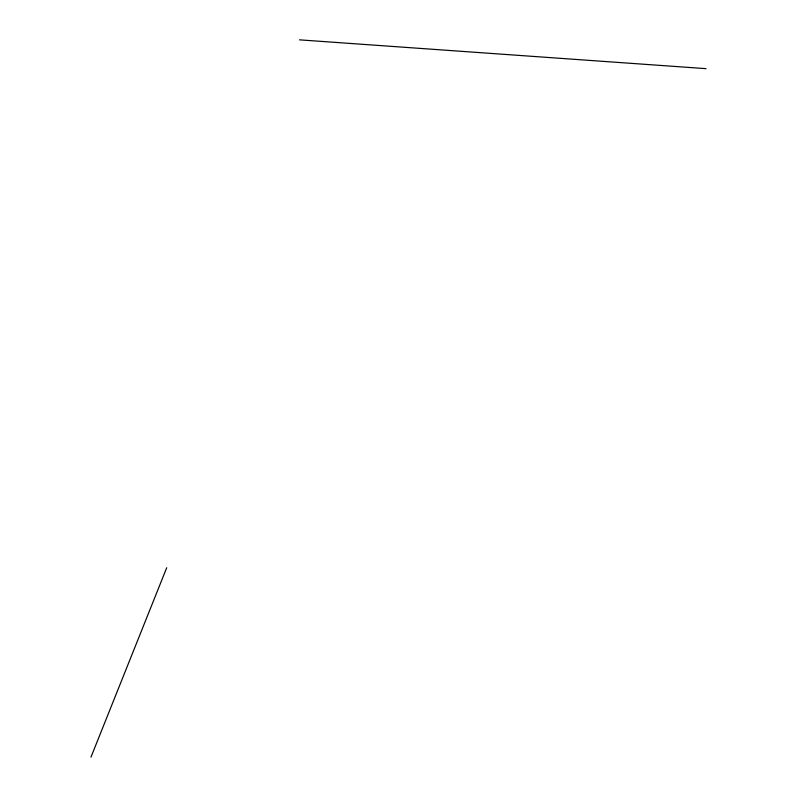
<?xml version="1.0" encoding="UTF-8"?>
<svg xmlns="http://www.w3.org/2000/svg" width="797" height="797" viewBox="0 0 797 797"><rect width="100%" height="100%" fill="white"/><g stroke="black" fill="none" stroke-linecap="round" stroke-linejoin="round"><path stroke-width="1.2" d="M90.968 757.15L166.722 567.743M299.503 39.85L706.032 68.652"/></g></svg>
